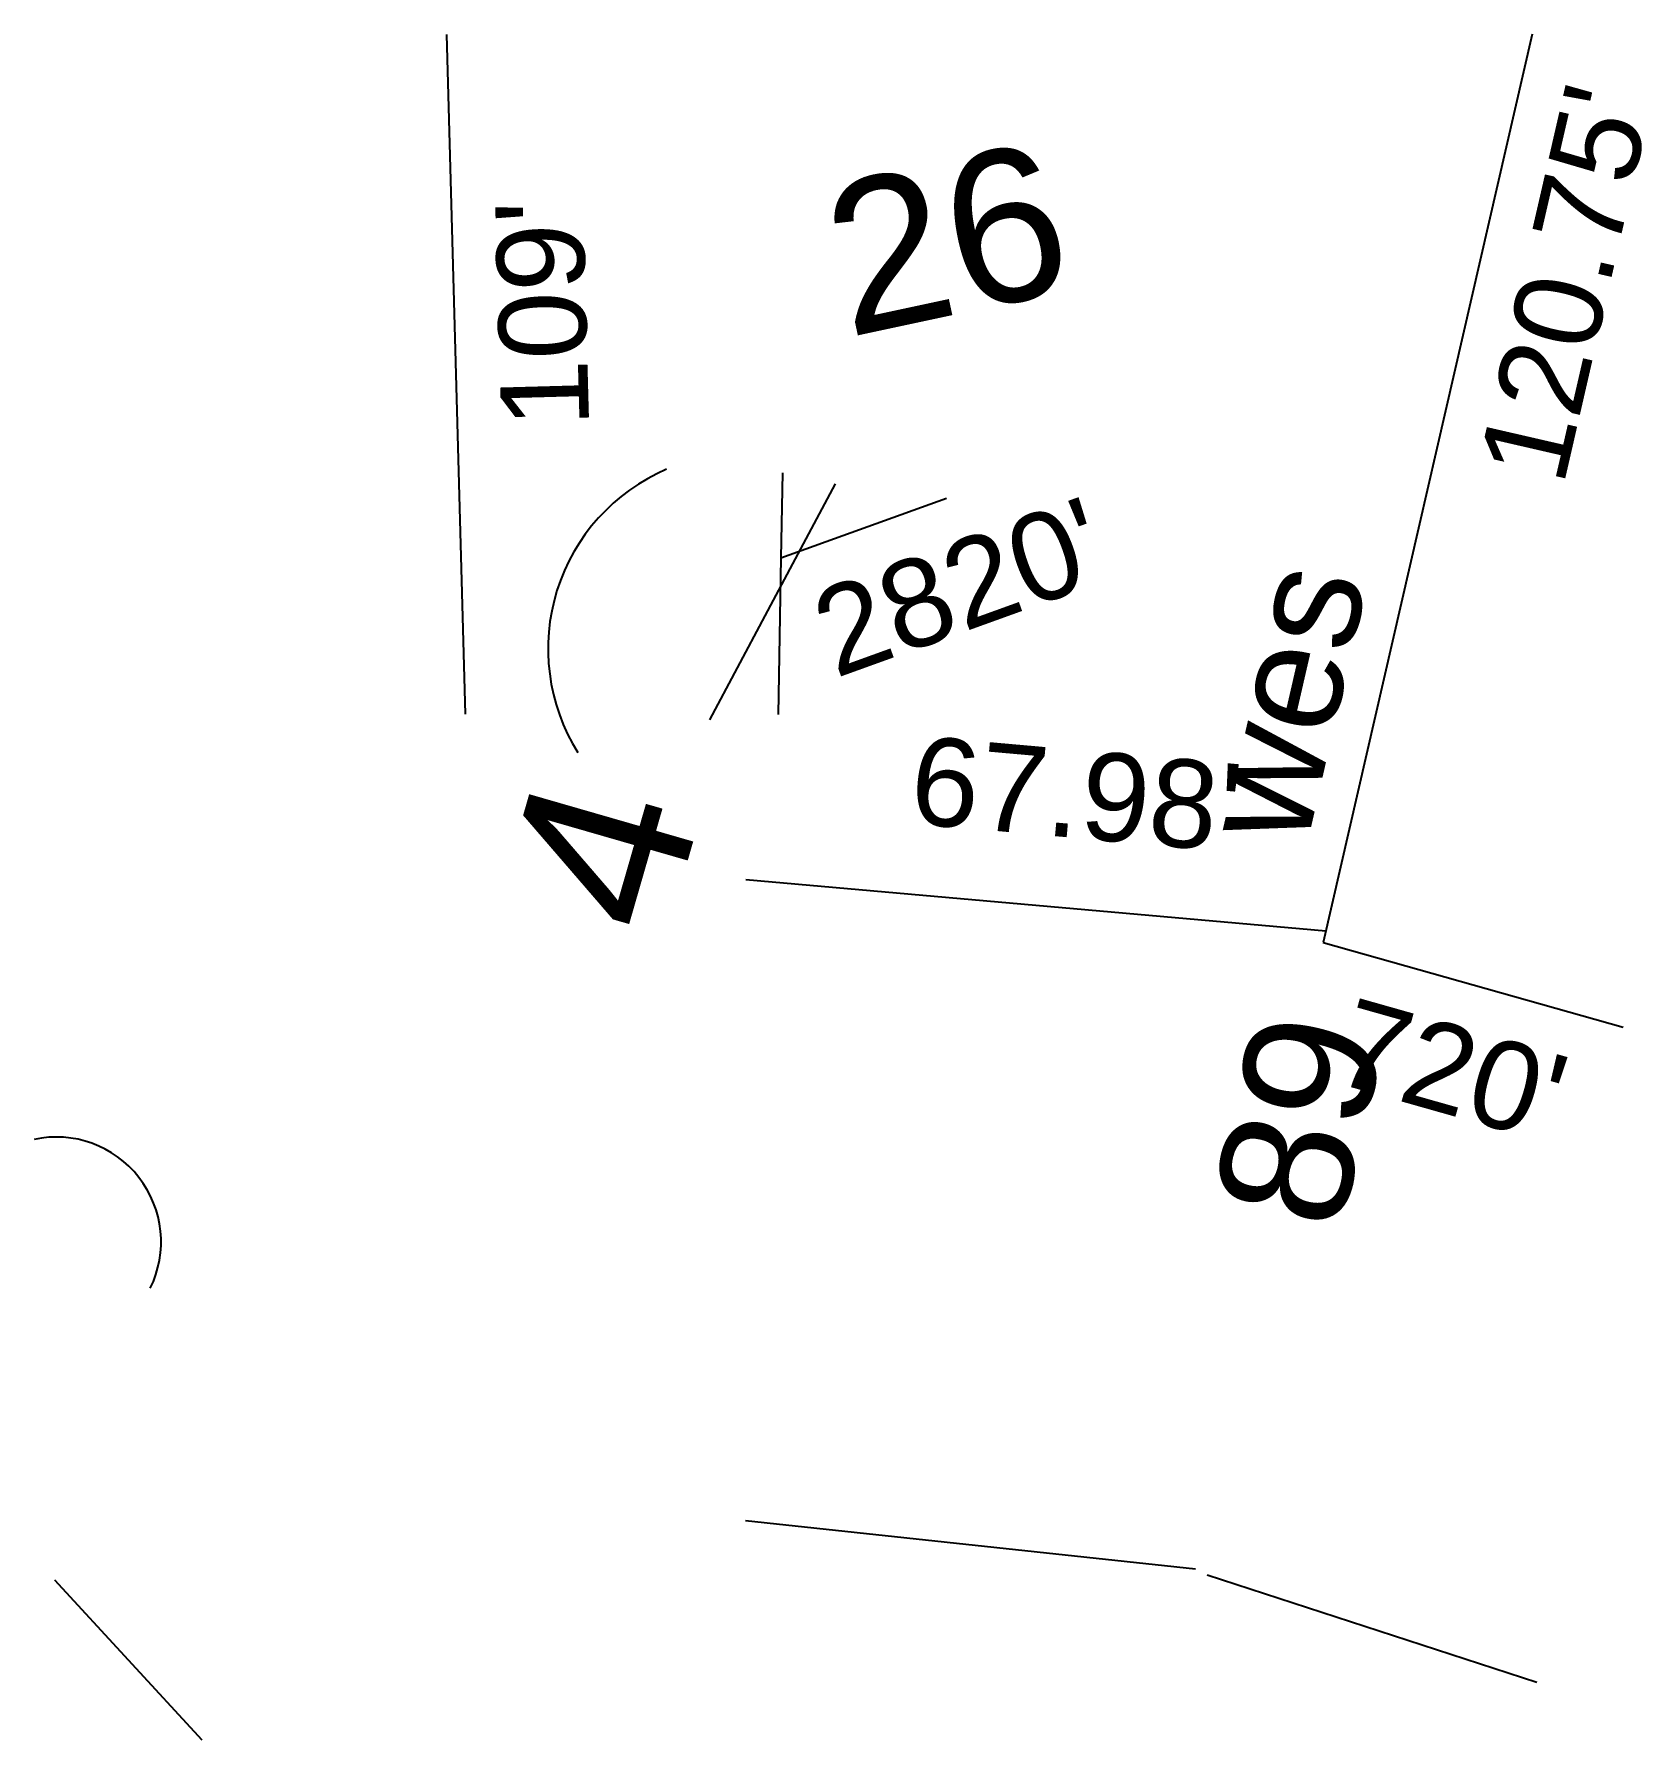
# Model space of a CAD drawing. Extents: x 13 to 160, y 3 to 159.
import ezdxf
from ezdxf.enums import TextEntityAlignment as Align

# ---------------------------------------------------------------- set-up
doc = ezdxf.new("R2010")
doc.units = 0
doc.header["$MEASUREMENT"] = 0
for name, color, linetype in [('PLAT-CURVE', 4, 'CONTINUOUS'), ('PLAT-LINE', 7, 'CONTINUOUS'), ('PLAT-TEXT-DIST', 2, 'CONTINUOUS'), ('PLAT-TEXT-LOTNO', 5, 'CONTINUOUS'), ('PLAT-TEXT-MISC', 9, 'CONTINUOUS')]:
    doc.layers.add(name, color=color, linetype=linetype)
doc.styles.add('PLAT', font='arial.ttf')

msp = doc.modelspace()

# ---------------------------------------------------------------- linework, layer by layer
at = {"layer": 'PLAT-CURVE'}
for centre, radius, start, end in [((77.87, 102.96), 17.82, 113.1933, -147.8937), ((15.18, 48.85), 9.57, -26.1818, 102.0963)]:
    msp.add_arc(centre, radius, start, end, dxfattribs=at)
at = {"layer": 'PLAT-LINE'}
for p, q in [((50.79, 158.99), (52.49, 96.99)), ((149.81, 159.04), (130.75, 76.18)), ((81.42, 119.01), (81.29, 111.25)), ((86.22, 118.01), (82.33, 110.7)), ((81.29, 111.25), (96.38, 116.71)), ((82.33, 110.7), (74.76, 96.47)), ((81.29, 111.25), (81.04, 96.96)), ((78.08, 81.92), (130.99, 77.24)), ((130.75, 76.18), (158.12, 68.43)), ((78.05, 23.44), (119.11, 19.01)), ((15.03, 18.03), (28.47, 3.42)), ((120.16, 18.49), (150.22, 8.68))]:
    msp.add_line(p, q, dxfattribs=at)

# ---------------------------------------------------------------- texts
at = {"layer": 'PLAT-TEXT-DIST', "style": 'PLAT'}
for s, rotation, p in [("120.75'", 77.0438, (148.9, 137.21)), ("109'", 91.5704, (55.5, 133.4)), ("2820'", 19.8761, (96.24, 112.39)), ("720'", 344.1949, (143.56, 68.39))]:
    msp.add_text(s, height=8.017, rotation=rotation, dxfattribs=at).set_placement(p, align=Align.TOP_CENTER)
msp.add_text("67.98'", height=8.017, rotation=354.9371, dxfattribs=at).set_placement((107.67, 83.33), align=Align.BOTTOM_CENTER)
at = {"layer": 'PLAT-TEXT-LOTNO', "style": 'PLAT'}
for s, height, rotation, p in [('26', 13.853, 12.1077, (96.42, 140.38)), ('4', 15.57, 73.9046, (64.89, 84.36)), ('89', 12.031, 77.0438, (128.5, 60))]:
    msp.add_text(s, height=height, rotation=rotation, dxfattribs=at).set_placement(p, align=Align.MIDDLE_CENTER)
at = {"layer": 'PLAT-TEXT-MISC', "style": 'PLAT'}
msp.add_text('wes', height=10.144, rotation=77.0438, dxfattribs=at).set_placement((127.06, 98.1), align=Align.MIDDLE_CENTER)

doc.saveas('drawing.dxf')
